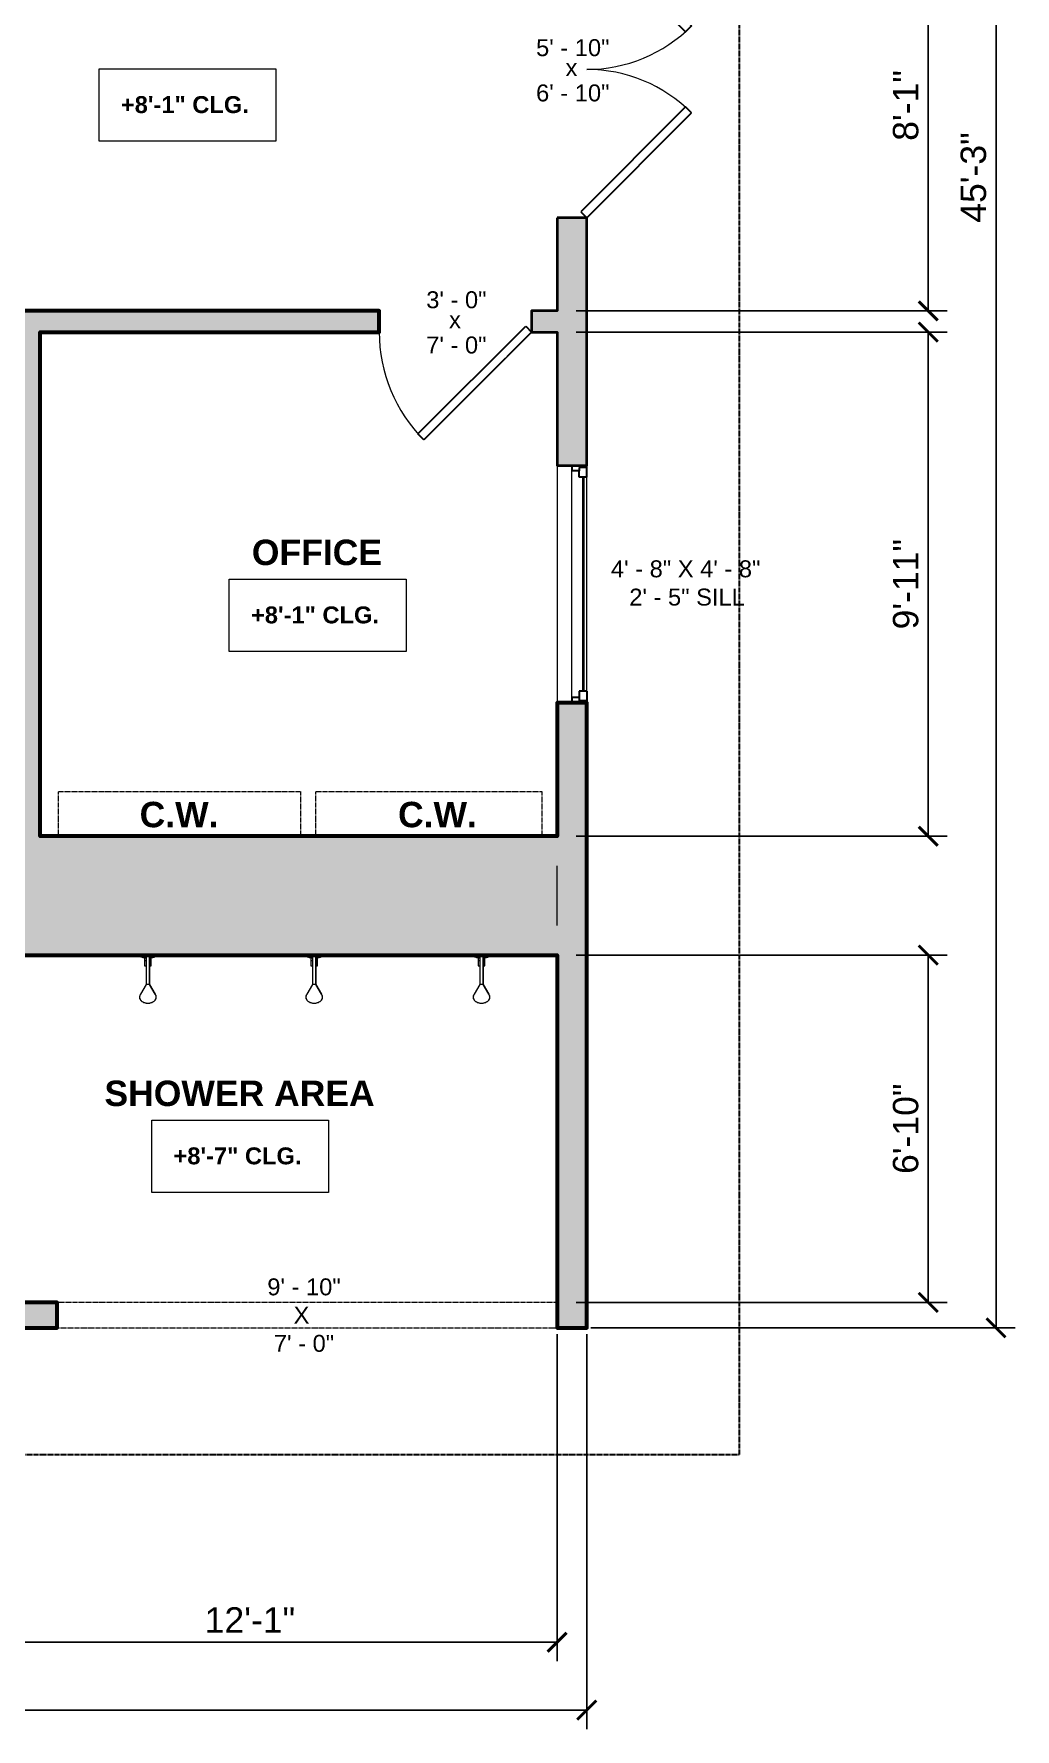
# Model space of a CAD drawing. Header units: inches. Extents: x -2078 to 106214, y -964 to 6385.
# Drawn here: x 56312 to 56543.6, y 3765.1 to 4165.2 of the extents above; entities that cross this region are included whole.
import ezdxf

# ---------------------------------------------------------------- set-up
doc = ezdxf.new("R2010")
doc.units = ezdxf.units.IN
doc.header["$MEASUREMENT"] = 0
doc.linetypes.add('HIDDEN2', pattern=[0.1875, 0.125, -0.0625])
for name, color, linetype, lineweight in [('A-ANNO', 2, 'Continuous', 5), ('A-ANNO-DIMS', 1, 'Continuous', 9), ('A-DETL-THIN', 151, 'Continuous', 9), ('A-DOOR', 1, 'Continuous', 18), ('A-FIXT', 150, 'Continuous', 9), ('A-GLAZ', 2, 'Continuous', 30), ('A-HIDDEN', 2, 'HIDDEN2', 18), ('A-WALL', 3, 'Continuous', 40), ('A-WINDOWS', 2, 'Continuous', 18)]:
    doc.layers.add(name, color=color, linetype=linetype, lineweight=lineweight)
doc.layers.add('A-HATCH', color=9, linetype='Continuous')
doc.styles.add('Arial_1', font='arial.ttf', dxfattribs={"height": 0.0625})
doc.styles.add('Arial_2', font='arial.ttf', dxfattribs={"height": 3})
doc.styles.add('Arial_B', font='arialbd.ttf', dxfattribs={"height": 4.5})
doc.styles.add('Arial_B_1', font='arialbd.ttf', dxfattribs={"height": 3})
doc.styles.add('JC', font='arial.ttf', dxfattribs={"height": 0.125})
doc.dimstyles.new('JC-DIMS', dxfattribs={"dimtxt": 0.125, "dimasz": 0.09375, "dimexe": 0.09375, "dimexo": 0.09375, "dimgap": 0.046875, "dimtad": 1, "dimdec": 1, "dimzin": 0, "dimdsep": 46, "dimlunit": 4, "dimtxsty": 'JC', "dimblk": 'ARCHTICK', "dimcen": 0.09, "dimclrd": 1, "dimclre": 1, "dimclrt": 256, "dimadec": 0, "dimazin": 0, "dimtfac": 1, "dimtdec": 1, "dimtofl": 0, "dimtmove": 1, "dimatfit": 3, "dimfxl": 1, "dimtolj": 1, "dimtzin": 0, "dimarcsym": 0})

# ---------------------------------------------------------------- blocks, each defined once
blk = doc.blocks.new('JC_DOUBLE DOOR - DOUBLE DOOR-1528881-5-2nd Floor - Pool House')
at = {"layer": 'A-DOOR', "lineweight": 30}
for p, q in [((-35, 3.5), (-10.25, 28.25)), ((-10.25, 28.25), (-8.84, 26.83)), ((10.25, 28.25), (8.84, 26.83)), ((35, 3.5), (10.25, 28.25)), ((-8.84, 26.83), (-33.59, 2.09)), ((8.84, 26.83), (33.59, 2.09)), ((-33.59, 2.09), (-35, 3.5)), ((33.59, 2.09), (35, 3.5))]:
    blk.add_line(p, q, dxfattribs=at)
at = {"layer": 'A-DOOR', "lineweight": 9}
for centre, start, end in [((-35, 3.5), 360, 45), ((35, 3.5), 135, 180)]:
    blk.add_arc(centre, 35, start, end, dxfattribs=at)
blk = doc.blocks.new('JC_DOOR_SINGLE PANEL - SINGLE DOOR-1474350-5-2nd Floor - Pool House')
at = {"layer": 'A-DOOR', "lineweight": 30}
for p, q in [((-8.87, -26.54), (16.59, -1.09)), ((18, -2.5), (-7.46, -27.96)), ((16.59, -1.09), (18, -2.5)), ((-7.46, -27.96), (-8.87, -26.54))]:
    blk.add_line(p, q, dxfattribs=at)
at = {"layer": 'A-DOOR', "lineweight": 9}
blk.add_arc((18, -2.5), 36, 180, 225, dxfattribs=at)
blk = doc.blocks.new('JC_FIXED WINDOW - MUNTIN - FIXED WINDOW-1530937-5-2nd Floor - Pool House')
at = {"layer": 'A-GLAZ'}
for p, q in [((-28, 3.5), (-28, -3.5)), ((-25.25, 3.5), (-28, 3.5)), ((-27.5, 3.5), (-27.5, 1.75)), ((-27.5, 1.75), (-26.75, 1.75)), ((-25.25, 1.75), (-26.75, 1.75)), ((-26.75, 1.75), (-26.75, 0)), ((-25.25, 3.5), (-25.25, 1.75)), ((25.25, 3.5), (28, 3.5)), ((25.25, 3.5), (25.25, 1.75)), ((25.25, 1.75), (27.5, 1.75)), ((26.75, 1.75), (26.75, 0)), ((27.5, 3.5), (27.5, 1.75)), ((28, 3.5), (28, -3.5)), ((-28, 0), (-26.75, 0)), ((26.75, 0), (28, 0))]:
    blk.add_line(p, q, dxfattribs=at)
at = {"layer": 'A-GLAZ', "lineweight": 9}
for p, q in [((25.25, 3.5), (-25.25, 3.5)), ((26.75, 0), (-26.75, 0))]:
    blk.add_line(p, q, dxfattribs=at)
at = {"layer": 'A-GLAZ', "lineweight": 40}
blk.add_line((-25.25, 2.625), (25.25, 2.625), dxfattribs=at)
at = {"layer": 'A-WINDOWS'}
for p, q in [((28, 3.5), (-28, 3.5)), ((-28, -3.5), (28, -3.5))]:
    blk.add_line(p, q, dxfattribs=at)
blk = doc.blocks.new('JC_OPENING DOOR - OPENING DOOR-1531119-5-2nd Floor - Pool House')
at = {"linetype": 'HIDDEN2'}
for p, q in [((58.68, 3), (-59.32, 3)), ((-59.32, -3), (58.68, -3))]:
    blk.add_line(p, q, dxfattribs=at)
for p, q in [((-59.32, 3), (-59.32, -3)), ((58.68, -3), (58.68, 3))]:
    blk.add_line(p, q)
blk = doc.blocks.new('Shower Head - Shower Head-911223-5-2nd Floor - Pool House')
at = {"layer": 'A-FIXT'}
for p, q in [((-1.71, 9.23), (-0.39, 6.95)), ((-0.39, 6.95), (-1.71, 9.23)), ((0.39, 6.95), (1.71, 9.23)), ((0.39, 6.95), (1.71, 9.23)), ((-0.39, 6.95), (-0.39, 0.26)), ((-0.39, 6.95), (0.39, 6.95)), ((-0.39, 0.26), (-0.39, 6.95)), ((0.39, 0.26), (0.39, 6.95)), ((0.39, 0.26), (0.39, 6.95)), ((-2.17, 0.2), (-2.17, 0)), ((-2.17, 0.2), (-1.01, 0.2)), ((-0.39, 0.26), (-0.98, 0.26)), ((-0.98, 0.26), (-0.98, 0)), ((-0.98, 0.26), (-0.98, 0)), ((0.98, 0.26), (-0.98, 0.26)), ((-0.98, 0), (0.98, 0)), ((-0.98, 0), (0.98, 0)), ((-0.79, 2.57), (-0.79, 1.38)), ((-0.39, 2.57), (-0.79, 2.57)), ((-0.79, 1.38), (-0.39, 1.38)), ((-0.79, 1.31), (-0.79, 0.72)), ((-0.39, 1.31), (-0.79, 1.31)), ((-0.79, 0.72), (-0.56, 0.72)), ((-0.67, 1.38), (-0.67, 1.31)), ((-0.55, 0.72), (-0.39, 0.72)), ((0.79, 2.57), (0.39, 2.57)), ((0.39, 1.38), (0.79, 1.38)), ((0.79, 1.31), (0.39, 1.31)), ((0.39, 0.72), (0.79, 0.72)), ((0.98, 0.26), (0.39, 0.26)), ((0.67, 1.31), (0.67, 1.38)), ((0.79, 1.38), (0.79, 2.57)), ((0.79, 0.72), (0.79, 1.31)), ((0.98, 0), (0.98, 0.26)), ((0.98, 0), (0.98, 0.26)), ((1.01, 0.2), (2.17, 0.2)), ((2.17, 0), (2.17, 0.2))]:
    blk.add_line(p, q, dxfattribs=at)
at = {"layer": 'A-FIXT', "flags": 128}
for points in [[(-2.17, 0.2), (-2.02, 0.28), (-1.86, 0.36), (-1.71, 0.43), (-1.55, 0.49), (-1.39, 0.55), (-1.23, 0.61), (-1.07, 0.65), (-0.9, 0.69), (-0.78, 0.72)], [(0.78, 0.72), (0.95, 0.68), (1.11, 0.64), (1.28, 0.59), (1.44, 0.54), (1.6, 0.48), (1.75, 0.41), (1.91, 0.34), (2.06, 0.26), (2.17, 0.2)]]:
    blk.add_lwpolyline(points, dxfattribs=at)
at = {"layer": 'A-FIXT'}
for start_param, end_param in [(1.570796, 3.678358), (5.74642, 7.853982)]:
    blk.add_ellipse((0, 9.95), major_axis=(1.99, 0), ratio=0.707107, start_param=start_param, end_param=end_param, dxfattribs=at)
for points in [[(0, 11.36), (-0.14, 11.36), (-0.42, 11.34), (-0.82, 11.25), (-1.19, 11.1), (-1.6, 10.83), (-1.96, 10.39), (-2.03, 9.89), (-1.9, 9.5), (-1.79, 9.32), (-1.71, 9.23)], [(1.71, 9.23), (1.79, 9.32), (1.9, 9.5), (1.99, 9.79), (2, 10.09), (1.89, 10.48), (1.53, 10.92), (0.96, 11.22), (0.42, 11.34), (0.14, 11.36), (0, 11.36)]]:
    blk.add_open_spline(points, degree=3, knots=[0, 0, 0, 0, 0.1, 0.2, 0.3, 0.4, 0.6, 0.8, 0.9, 1, 1, 1, 1], dxfattribs=at)
blk = doc.blocks.new('Shower Head - Shower Head-V4-5-2nd Floor - Pool House')
at = {"layer": 'A-FIXT'}
for p, q in [((-1.71, 9.23), (-0.39, 6.95)), ((-0.39, 6.95), (-1.71, 9.23)), ((0.39, 6.95), (1.71, 9.23)), ((0.39, 6.95), (1.71, 9.23)), ((-0.39, 6.95), (-0.39, 0.26)), ((-0.39, 6.95), (0.39, 6.95)), ((-0.39, 0.26), (-0.39, 6.95)), ((0.39, 0.26), (0.39, 6.95)), ((0.39, 0.26), (0.39, 6.95)), ((-2.17, 0.2), (-2.17, 0)), ((-2.17, 0.2), (-1.01, 0.2)), ((-0.39, 0.26), (-0.98, 0.26)), ((-0.98, 0.26), (-0.98, 0)), ((-0.98, 0.26), (-0.98, 0)), ((0.98, 0.26), (-0.98, 0.26)), ((-0.98, 0), (0.98, 0)), ((-0.98, 0), (0.98, 0)), ((-0.79, 2.57), (-0.79, 1.38)), ((-0.39, 2.57), (-0.79, 2.57)), ((-0.79, 1.38), (-0.39, 1.38)), ((-0.79, 1.31), (-0.79, 0.72)), ((-0.39, 1.31), (-0.79, 1.31)), ((-0.79, 0.72), (-0.56, 0.72)), ((-0.67, 1.38), (-0.67, 1.31)), ((-0.55, 0.72), (-0.39, 0.72)), ((0.79, 2.57), (0.39, 2.57)), ((0.39, 1.38), (0.79, 1.38)), ((0.79, 1.31), (0.39, 1.31)), ((0.39, 0.72), (0.55, 0.72)), ((0.98, 0.26), (0.39, 0.26)), ((0.56, 0.72), (0.79, 0.72)), ((0.67, 1.31), (0.67, 1.38)), ((0.79, 1.38), (0.79, 2.57)), ((0.79, 0.72), (0.79, 1.31)), ((0.98, 0), (0.98, 0.26)), ((0.98, 0), (0.98, 0.26)), ((1.01, 0.2), (2.17, 0.2)), ((2.17, 0), (2.17, 0.2))]:
    blk.add_line(p, q, dxfattribs=at)
at = {"layer": 'A-FIXT', "flags": 128}
for points in [[(-2.17, 0.2), (-2.02, 0.28), (-1.86, 0.36), (-1.71, 0.43), (-1.55, 0.49), (-1.39, 0.55), (-1.23, 0.61), (-1.07, 0.65), (-0.9, 0.69), (-0.78, 0.72)], [(0.78, 0.72), (0.95, 0.68), (1.11, 0.64), (1.28, 0.59), (1.44, 0.54), (1.6, 0.48), (1.75, 0.41), (1.91, 0.34), (2.06, 0.26), (2.17, 0.2)]]:
    blk.add_lwpolyline(points, dxfattribs=at)
at = {"layer": 'A-FIXT'}
for start_param, end_param in [(1.570796, 3.678358), (5.74642, 7.853982)]:
    blk.add_ellipse((0, 9.95), major_axis=(1.99, 0), ratio=0.707107, start_param=start_param, end_param=end_param, dxfattribs=at)
for points in [[(0, 11.36), (-0.14, 11.36), (-0.42, 11.34), (-0.82, 11.25), (-1.19, 11.1), (-1.6, 10.83), (-1.96, 10.39), (-2.03, 9.89), (-1.9, 9.5), (-1.79, 9.32), (-1.71, 9.23)], [(1.71, 9.23), (1.79, 9.32), (1.9, 9.5), (1.99, 9.79), (2, 10.09), (1.89, 10.48), (1.53, 10.92), (0.96, 11.22), (0.42, 11.34), (0.14, 11.36), (0, 11.36)]]:
    blk.add_open_spline(points, degree=3, knots=[0, 0, 0, 0, 0.1, 0.2, 0.3, 0.4, 0.6, 0.8, 0.9, 1, 1, 1, 1], dxfattribs=at)
blk = doc.blocks.new('JC- existing door Tag_quad - JC- existing door Tag_quad-839775-5-2nd Floor - Pool House')
at = {"layer": 'A-ANNO', "insert": (-0.0234, 0.0378), "char_height": 0.0625, "width": 0.0505, "attachment_point": 1, "style": 'Arial_1', "bg_fill": 3, "box_fill_scale": 1.25, "bg_fill_color": 256, "bg_fill_true_color": 13158600, "bg_fill_transparency": 0}
blk.add_mtext('x', dxfattribs=at)
blk = doc.blocks.new('_ArchTick')
at = {"color": 0, "linetype": 'ByBlock', "const_width": 0.15}
blk.add_lwpolyline([(-0.5, -0.5), (0.5, 0.5)], dxfattribs=at)
blk = doc.blocks.new('*D2014')
at = {"layer": 'A-ANNO-DIMS', "color": 1, "lineweight": -2, "transparency": 16777216}
for p, q in [((56290.53, 3858.32), (56290.53, 3781.11)), ((56435.53, 3858.32), (56435.53, 3781.11)), ((56290.53, 3785.61), (56435.53, 3785.61))]:
    blk.add_line(p, q, dxfattribs=at)
at = {"layer": 'Defpoints', "color": 0, "transparency": 16777216}
for p in [(56290.53, 3862.82), (56435.53, 3862.82), (56435.53, 3785.61)]:
    blk.add_point(p, dxfattribs=at)
at = {"layer": 'A-ANNO-DIMS', "color": 1, "lineweight": -2, "transparency": 16777216, "xscale": 4.5, "yscale": 4.5, "zscale": 4.5, "rotation": 180}
blk.add_blockref('_ArchTick', (56290.53, 3785.61), dxfattribs=at)
at = {"layer": 'A-ANNO-DIMS', "color": 1, "lineweight": -2, "transparency": 16777216, "xscale": 4.5, "yscale": 4.5, "zscale": 4.5}
blk.add_blockref('_ArchTick', (56435.53, 3785.61), dxfattribs=at)
at = {"layer": 'A-ANNO-DIMS', "color": 2, "transparency": 16777216, "insert": (56363.03, 3790.87), "char_height": 6, "width": 0.4874, "attachment_point": 5, "style": 'JC'}
blk.add_mtext('\\A1;12\'-1"', dxfattribs=at)
blk = doc.blocks.new('*D2016')
at = {"layer": 'A-ANNO-DIMS', "color": 1, "lineweight": -2, "transparency": 16777216}
for p, q in [((56440.03, 3947.82), (56527.65, 3947.82)), ((56523.15, 3947.82), (56523.15, 3865.82)), ((56440.03, 3865.82), (56527.65, 3865.82))]:
    blk.add_line(p, q, dxfattribs=at)
at = {"layer": 'Defpoints', "color": 0, "transparency": 16777216}
for p in [(56435.53, 3947.82), (56435.53, 3865.82), (56523.15, 3865.82)]:
    blk.add_point(p, dxfattribs=at)
at = {"layer": 'A-ANNO-DIMS', "color": 1, "lineweight": -2, "transparency": 16777216, "xscale": 4.5, "yscale": 4.5, "zscale": 4.5}
for p, rotation in [((56523.15, 3947.82), 90), ((56523.15, 3865.82), 270)]:
    blk.add_blockref('_ArchTick', p, dxfattribs=dict(at, rotation=rotation))
at = {"layer": 'A-ANNO-DIMS', "color": 2, "transparency": 16777216, "insert": (56517.84, 3906.82), "char_height": 6, "width": 0.4874, "attachment_point": 5, "rotation": 90, "style": 'JC'}
blk.add_mtext('\\A1;6\'-10"', dxfattribs=at)
blk = doc.blocks.new('*D2018')
at = {"layer": 'A-ANNO-DIMS', "color": 1, "lineweight": -2, "transparency": 16777216}
for p, q in [((56440.03, 4094.85), (56527.65, 4094.85)), ((56523.15, 4094.85), (56523.15, 3975.85)), ((56440.03, 3975.85), (56527.65, 3975.85))]:
    blk.add_line(p, q, dxfattribs=at)
at = {"layer": 'Defpoints', "color": 0, "transparency": 16777216}
for p in [(56435.53, 4094.85), (56435.53, 3975.85), (56523.15, 3975.85)]:
    blk.add_point(p, dxfattribs=at)
at = {"layer": 'A-ANNO-DIMS', "color": 1, "lineweight": -2, "transparency": 16777216, "xscale": 4.5, "yscale": 4.5, "zscale": 4.5}
for p, rotation in [((56523.15, 4094.85), 90), ((56523.15, 3975.85), 270)]:
    blk.add_blockref('_ArchTick', p, dxfattribs=dict(at, rotation=rotation))
at = {"layer": 'A-ANNO-DIMS', "color": 2, "transparency": 16777216, "insert": (56517.84, 4035.35), "char_height": 6, "width": 0.4874, "attachment_point": 5, "rotation": 90, "style": 'JC'}
blk.add_mtext('\\A1;9\'-11"', dxfattribs=at)
blk = doc.blocks.new('*D2020')
at = {"layer": 'A-ANNO-DIMS', "color": 1, "lineweight": -2, "transparency": 16777216}
for p, q in [((56440.03, 4196.85), (56527.65, 4196.85)), ((56523.15, 4196.85), (56523.15, 4099.85)), ((56440.03, 4099.85), (56527.65, 4099.85))]:
    blk.add_line(p, q, dxfattribs=at)
at = {"layer": 'Defpoints', "color": 0, "transparency": 16777216}
for p in [(56435.53, 4196.85), (56435.53, 4099.85), (56523.15, 4099.85)]:
    blk.add_point(p, dxfattribs=at)
at = {"layer": 'A-ANNO-DIMS', "color": 1, "lineweight": -2, "transparency": 16777216, "xscale": 4.5, "yscale": 4.5, "zscale": 4.5}
for p, rotation in [((56523.15, 4196.85), 90), ((56523.15, 4099.85), 270)]:
    blk.add_blockref('_ArchTick', p, dxfattribs=dict(at, rotation=rotation))
at = {"layer": 'A-ANNO-DIMS', "color": 2, "transparency": 16777216, "insert": (56517.84, 4148.35), "char_height": 6, "width": 0.4008, "attachment_point": 5, "rotation": 90, "style": 'JC'}
blk.add_mtext('\\A1;8\'-1"', dxfattribs=at)
blk = doc.blocks.new('*D2024')
at = {"layer": 'A-ANNO-DIMS', "color": 1, "lineweight": -2, "transparency": 16777216}
for p, q in [((56443.53, 4402.85), (56543.65, 4402.85)), ((56539.15, 3859.82), (56539.15, 4402.85)), ((56443.53, 3859.82), (56543.65, 3859.82))]:
    blk.add_line(p, q, dxfattribs=at)
at = {"layer": 'Defpoints', "color": 0, "transparency": 16777216}
for p in [(56439.03, 4402.85), (56539.15, 4402.85), (56439.03, 3859.82)]:
    blk.add_point(p, dxfattribs=at)
at = {"layer": 'A-ANNO-DIMS', "color": 1, "lineweight": -2, "transparency": 16777216, "xscale": 4.5, "yscale": 4.5, "zscale": 4.5}
for p, rotation in [((56539.15, 4402.85), 90), ((56539.15, 3859.82), 270)]:
    blk.add_blockref('_ArchTick', p, dxfattribs=dict(at, rotation=rotation))
at = {"layer": 'A-ANNO-DIMS', "color": 2, "transparency": 16777216, "insert": (56533.83, 4131.34), "char_height": 6, "width": 0.4874, "attachment_point": 5, "rotation": 90, "style": 'JC'}
blk.add_mtext('\\A1;45\'-3"', dxfattribs=at)
blk = doc.blocks.new('*D2026')
at = {"layer": 'A-ANNO-DIMS', "color": 1, "lineweight": -2, "transparency": 16777216}
for p, q in [((56108.53, 3858.32), (56108.53, 3765.11)), ((56442.53, 3858.32), (56442.53, 3765.11)), ((56108.53, 3769.61), (56442.53, 3769.61))]:
    blk.add_line(p, q, dxfattribs=at)
at = {"layer": 'Defpoints', "color": 0, "transparency": 16777216}
for p in [(56108.53, 3862.82), (56442.53, 3862.82), (56442.53, 3769.61)]:
    blk.add_point(p, dxfattribs=at)
at = {"layer": 'A-ANNO-DIMS', "color": 1, "lineweight": -2, "transparency": 16777216, "xscale": 4.5, "yscale": 4.5, "zscale": 4.5, "rotation": 180}
blk.add_blockref('_ArchTick', (56108.53, 3769.61), dxfattribs=at)
at = {"layer": 'A-ANNO-DIMS', "color": 1, "lineweight": -2, "transparency": 16777216, "xscale": 4.5, "yscale": 4.5, "zscale": 4.5}
blk.add_blockref('_ArchTick', (56442.53, 3769.61), dxfattribs=at)
at = {"layer": 'A-ANNO-DIMS', "color": 2, "transparency": 16777216, "insert": (56275.53, 3774.92), "char_height": 6, "width": 0.5739, "attachment_point": 5, "style": 'JC'}
blk.add_mtext('\\A1;27\'-10"', dxfattribs=at)

msp = doc.modelspace()

# ---------------------------------------------------------------- hatches: boundary and pattern name
at = {"layer": 'A-HATCH'}
h = msp.add_hatch(color=256, dxfattribs=at)
h.dxf.hatch_style = 1
h.paths.add_polyline_path([(56435.531, 4121.853), (56435.531, 4099.853), (56429.531, 4099.853), (56429.531, 4094.853), (56435.531, 4094.853), (56435.531, 4063.353), (56442.531, 4063.353), (56442.531, 4121.853)])

# ---------------------------------------------------------------- linework, layer by layer
at = {"layer": 'A-ANNO', "flags": 128}
for points in [[(56327.443, 4157.002), (56369.179, 4157.002), (56369.179, 4139.933), (56327.443, 4139.933)], [(56358.154, 4036.553), (56399.89, 4036.553), (56399.89, 4019.484), (56358.154, 4019.484)], [(56339.861, 3908.867), (56381.597, 3908.867), (56381.597, 3891.799), (56339.861, 3891.799)]]:
    msp.add_lwpolyline(points, close=True, dxfattribs=at)
at = {"layer": 'A-DETL-THIN'}
msp.add_line((56435.531, 3954.824), (56435.531, 3968.853), dxfattribs=at)
at = {"layer": 'A-HIDDEN'}
for p, q in [((56317.8, 3986.391), (56374.954, 3986.391)), ((56317.8, 3975.853), (56317.8, 3986.391)), ((56374.954, 3986.391), (56374.954, 3975.853)), ((56378.55, 3986.391), (56431.954, 3986.391)), ((56378.55, 3975.853), (56378.55, 3986.391)), ((56431.954, 3986.391), (56431.954, 3975.853)), ((56374.954, 3975.853), (56317.8, 3975.853)), ((56431.954, 3975.853), (56378.55, 3975.853))]:
    msp.add_line(p, q, dxfattribs=at)
at = {"layer": 'A-WALL'}
msp.add_lwpolyline([(56435.531, 4121.853), (56435.531, 4099.853), (56429.531, 4099.853), (56429.531, 4094.853), (56435.531, 4094.853), (56435.531, 4063.353), (56442.531, 4063.353), (56442.531, 4121.853)], close=True, dxfattribs=at)
at = {"layer": 'A-WALL', "lineweight": 60}
msp.add_lwpolyline([(56263.531, 3859.824), (56317.531, 3859.824), (56317.531, 3865.824), (56290.531, 3865.824)], dxfattribs=at)

# ---------------------------------------------------------------- block references
at = {"layer": 'A-DOOR'}
msp.add_blockref('JC_OPENING DOOR - OPENING DOOR-1531119-5-2nd Floor - Pool House', (56376.854, 3862.824), dxfattribs=at)
at = {"layer": 'A-FIXT', "rotation": 180}
for name, p in [('Shower Head - Shower Head-V4-5-2nd Floor - Pool House', (56338.942, 3947.824)), ('Shower Head - Shower Head-V4-5-2nd Floor - Pool House', (56378.192, 3947.824)), ('Shower Head - Shower Head-911223-5-2nd Floor - Pool House', (56417.692, 3947.824))]:
    msp.add_blockref(name, p, dxfattribs=at)
at = {"layer": 'A-WINDOWS', "rotation": 270}
msp.add_blockref('JC_FIXED WINDOW - MUNTIN - FIXED WINDOW-1530937-5-2nd Floor - Pool House', (56439.031, 4035.353), dxfattribs=at)

# ---------------------------------------------------------------- texts
at = {"layer": 'A-ANNO', "char_height": 4, "attachment_point": 1, "style": 'Arial_2', "bg_fill": 3, "box_fill_scale": 1.25, "bg_fill_color": 256, "bg_fill_true_color": 13158600, "bg_fill_transparency": 0}
for s, insert, width in [('5\' - 10"', (56430.571, 4163.99), 21.816), ('6\' - 10"', (56430.571, 4153.308), 21.816), ('3\' - 0"', (56404.646, 4104.49), 17.978), ('7\' - 0"', (56404.646, 4093.808), 17.978)]:
    msp.add_mtext(s, dxfattribs=dict(at, insert=insert, width=width))
at = {"layer": 'A-ANNO', "attachment_point": 1}
for s, insert, char_height, width, style in [('+8\'-1" CLG.', (56332.563, 4150.548), 4, 37.976, 'Arial_B_1'), ('OFFICE ', (56363.475, 4045.859), 6, 39.188, 'Arial_B'), ('4\' - 8" X 4\' - 8"', (56448.243, 4040.975), 4, 44.642, 'Arial_2'), ('2\' - 5" SILL', (56452.576, 4034.308), 4, 34.138, 'Arial_2'), ('+8\'-1" CLG.', (56363.274, 4030.099), 4, 37.976, 'Arial_B_1'), ('C.W.', (56336.988, 3983.976), 6, 22.624, 'Arial_B'), ('C.W.', (56397.988, 3983.976), 6, 22.624, 'Arial_B'), ('SHOWER AREA', (56328.683, 3918.173), 6, 77.568, 'Arial_B'), ('+8\'-7" CLG.', (56344.981, 3902.414), 4, 37.976, 'Arial_B_1'), ('9\' - 10"', (56367.127, 3871.495), 4, 21.816, 'Arial_2'), ('    X', (56367.127, 3864.829), 4, 12.726, 'Arial_2'), (' 7\' - 0"', (56367.127, 3858.162), 4, 19.998, 'Arial_2')]:
    msp.add_mtext(s, dxfattribs=dict(at, insert=insert, char_height=char_height, width=width, style=style))

# ---------------------------------------------------------------- dimensions: what is measured, and where the dimension line sits
at = {"layer": 'A-ANNO-DIMS'}
for base, p1, p2, picture, middle in [((56523.15, 3975.853), (56435.531, 4094.853), (56435.531, 3975.853), '*D2018', (56517.836, 4035.353)), ((56523.15, 3865.824), (56435.531, 3947.824), (56435.531, 3865.824), '*D2016', (56517.836, 3906.824))]:
    dim = msp.add_linear_dim(base=base, p1=p1, p2=p2, angle=90, dimstyle='JC-DIMS', override={"dimclrt": 2}, dxfattribs=at)
    dim.commit()
    dim.dimension.update_dxf_attribs({"geometry": picture, "text_midpoint": middle})
for base, p1, p2, picture, middle in [((56442.531, 3769.611), (56108.531, 3862.824), (56442.531, 3862.824), '*D2026', (56275.531, 3774.924)), ((56435.531, 3785.611), (56290.531, 3862.824), (56435.531, 3862.824), '*D2014', (56363.031, 3790.873))]:
    dim = msp.add_linear_dim(base=base, p1=p1, p2=p2, dimstyle='JC-DIMS', override={"dimclrt": 2}, dxfattribs=at)
    dim.commit()
    dim.dimension.update_dxf_attribs({"geometry": picture, "text_midpoint": middle})

# ---------------------------------------------------------------- next in the draw order: block references
at = {"layer": 'A-DOOR', "rotation": 270}
msp.add_blockref('JC_DOUBLE DOOR - DOUBLE DOOR-1528881-5-2nd Floor - Pool House', (56439.031, 4156.853), dxfattribs=at)
at = {"layer": 'A-DOOR'}
msp.add_blockref('JC_DOOR_SINGLE PANEL - SINGLE DOOR-1474350-5-2nd Floor - Pool House', (56411.531, 4097.353), dxfattribs=at)

# ---------------------------------------------------------------- next in the draw order: block references
at = {"layer": 'A-ANNO', "xscale": 64, "yscale": 64, "zscale": 64}
for p in [(56439.031, 4156.853), (56411.531, 4097.353)]:
    msp.add_blockref('JC- existing door Tag_quad - JC- existing door Tag_quad-839775-5-2nd Floor - Pool House', p, dxfattribs=at)

# ---------------------------------------------------------------- next in the draw order: hatches: boundary and pattern name
at = {"layer": 'A-HATCH'}
h = msp.add_hatch(color=256, dxfattribs=at)
h.dxf.hatch_style = 1
h.paths.add_polyline_path([(56108.531, 3859.824), (56125.531, 3859.824), (56125.531, 3865.824), (56115.531, 3865.824), (56115.531, 3947.824), (56205.531, 3947.824), (56205.531, 3865.824), (56197.531, 3865.824), (56197.531, 3859.824), (56215.531, 3859.824), (56215.531, 3865.824), (56209.531, 3865.824), (56209.531, 3947.824), (56285.531, 3947.824), (56285.531, 3865.824), (56263.531, 3865.824), (56263.531, 3859.824), (56317.531, 3859.824), (56317.531, 3865.824), (56290.531, 3865.824), (56290.531, 3947.824), (56435.531, 3947.824), (56435.531, 3859.824), (56442.531, 3859.824), (56442.531, 4007.353), (56435.531, 4007.353), (56435.531, 3975.853), (56313.531, 3975.853), (56313.531, 4094.853), (56393.531, 4094.853), (56393.531, 4099.853), (56300.281, 4099.853), (56300.281, 4094.853), (56306.531, 4094.853), (56306.531, 3975.853), (56115.531, 3975.853), (56115.531, 4094.853), (56264.281, 4094.853), (56264.281, 4099.853), (56250.281, 4099.853), (56250.281, 4160.842), (56252.026, 4163.53), (56247.833, 4166.253), (56245.281, 4162.323), (56245.281, 4099.853), (56115.531, 4099.853), (56115.531, 4278.853), (56112.531, 4278.853), (56111.531, 4278.853), (56108.531, 4278.853), (56108.531, 4247.853), (56045.531, 4247.853), (56045.531, 4168.853), (56108.531, 4168.853)])

# ---------------------------------------------------------------- next in the draw order: linework, layer by layer
at = {"layer": 'A-HIDDEN', "lineweight": 30}
msp.add_lwpolyline([(56478.531, 4432.853), (56478.531, 3829.824), (56072.531, 3829.824), (56072.531, 4432.853)], close=True, dxfattribs=at)
at = {"layer": 'A-WALL', "lineweight": 60}
msp.add_lwpolyline([(56290.531, 3947.824), (56435.531, 3947.824), (56435.531, 3859.824), (56442.531, 3859.824), (56442.531, 4007.353), (56435.531, 4007.353), (56435.531, 3975.853), (56313.531, 3975.853), (56313.531, 4094.853), (56393.531, 4094.853), (56393.531, 4099.853), (56300.281, 4099.853)], dxfattribs=at)

# ---------------------------------------------------------------- next in the draw order: dimensions: what is measured, and where the dimension line sits
at = {"layer": 'A-ANNO-DIMS'}
for base, p1, p2, picture, middle in [((56539.15, 4402.853), (56439.031, 3859.824), (56439.031, 4402.853), '*D2024', (56533.834, 4131.338)), ((56523.15, 4099.853), (56435.531, 4196.853), (56435.531, 4099.853), '*D2020', (56517.836, 4148.353))]:
    dim = msp.add_linear_dim(base=base, p1=p1, p2=p2, angle=90, dimstyle='JC-DIMS', override={"dimclrt": 2}, dxfattribs=at)
    dim.commit()
    dim.dimension.update_dxf_attribs({"geometry": picture, "text_midpoint": middle})

doc.saveas('drawing.dxf')
